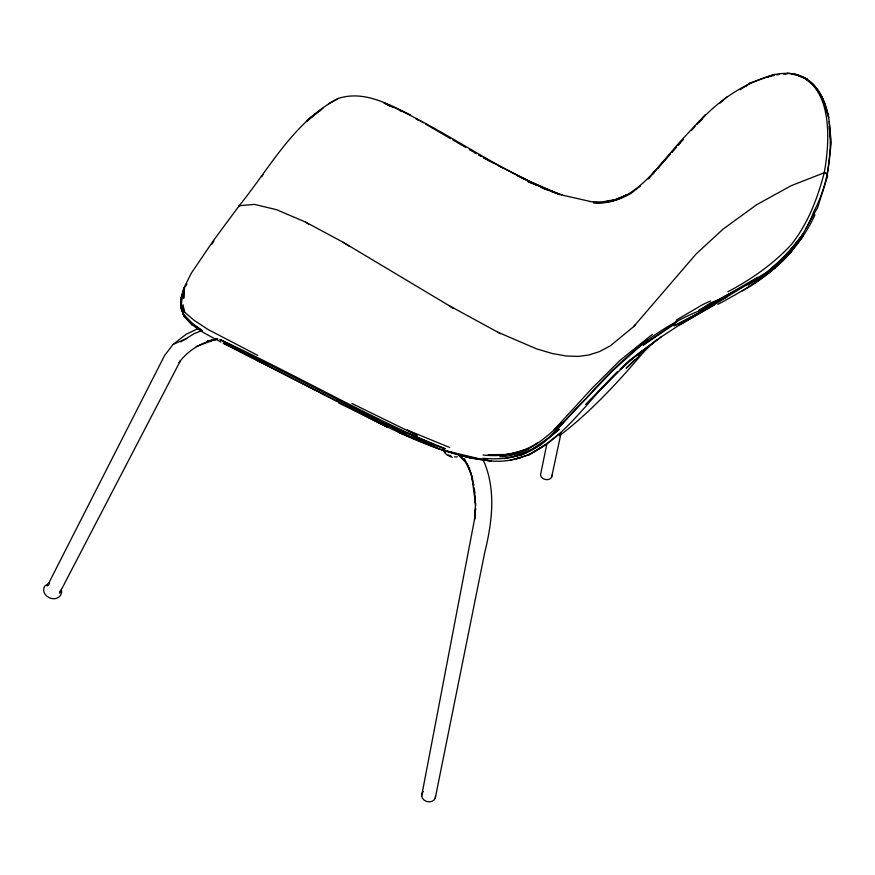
<?xml version="1.0" encoding="UTF-8"?>
<svg xmlns="http://www.w3.org/2000/svg" width="875" height="875" viewBox="0 0 875 875"><rect width="100%" height="100%" fill="white"/><g stroke="black" fill="none" stroke-linecap="round" stroke-linejoin="round"><path stroke-width="1.31" d="M474.895 496.081L475.541 504.23L474.523 519.531L475.584 508.419L474.939 517.158L421.652 795.867M727.913 291.758C751.406 279.3 773.423 264.02 791.514 244.377C807.997 223.431 817.6 198.33 824.228 172.747C830.375 139.53 833.798 77.667 787.27 73.15M482.781 458.27C496.202 459.506 509.48 458.752 522.353 454.541C549.861 444.292 565.316 417.791 585.966 398.661C618.472 361.495 656.239 326.911 703.117 309.389C725.55 293.289 751.855 284.889 773.653 267.783C791.033 252.339 805.7 233.844 813.684 211.794C829.095 183.378 832.923 149.417 828.691 117.545C825.803 102.998 819.733 88.036 807.209 79.209C795.244 71.378 779.647 72.209 766.697 76.967C739.659 85.739 715.739 102.977 697.069 124.25M181.628 302.477L180.797 307.661C186.266 325.948 205.767 333.572 220.97 342.038M435.269 798.109L484.805 552.136C492.198 522.309 496.377 489.059 483.284 460.119M546.798 444.205L540.75 473.659A5.72 4.266 12.8 0 0 540.597 475.311L541.319 476.984A5.72 4.266 12.8 0 0 548.056 479.555A5.72 4.266 12.8 0 0 551.819 475.256M181.464 300.781L180.797 307.661L180.884 298.845L183.334 289.505M551.688 476.919L561.083 432.961M183.389 291.55L180.884 298.845L183.302 292.086M183.805 290.336L184.822 287.405M60.386 590.888L59.555 593.097L180.25 361.069L179.003 362.589C188.234 350.055 202.333 341.688 217.623 339.095L207.32 341.337L212.133 339.981M826.984 177.45L831.25 142.822L829.183 121.647M814.953 214.878C799.991 247.625 773.456 273.536 742.262 290.938M806.072 228.069L817.6 207.627L827.652 175.963L826.372 173.337L824.228 172.747L791.044 185.763L756.667 204.706L723.144 229.064L696.073 254.023L633.566 326.692L610.269 345.898L599.309 351.652L588.809 355.02L578.244 356.409L566.366 356.016L552.453 353.555L536.473 348.819L498.05 332.314L448.755 305.441L343.142 242.277L305.725 222.162L276.642 209.716L254.494 204.378L239.181 205.734L213.631 240.308L191.286 273.208L184.1 287.634L181.125 304.281L184.625 312.189L193.758 320.053L207.834 329.372L257.808 355.414M459.397 456.039L460.009 454.978M185.522 286.278L186.922 284.036M261.723 176.695L263.047 174.617M211.838 244.223L213.916 241.019M238.558 206.62L239.181 205.734C269.62 168.273 293.989 121.319 338.319 98.438C363.792 90.136 388.369 104.125 410.572 114.964M198.286 328.442L186.112 334.305L173.064 344.411L164.62 355.447L47.502 585.561L49.656 582.805L46.988 585.867L48.705 584.292M795.331 245.952L786.953 256.594L802.867 236.381L797.005 243.83M643.88 351.816C618.166 382.08 590.986 411.709 559.322 435.838M658 168.219L670.195 154.208M671.945 152.206L676.298 147.197L671.836 152.217M670.053 154.23L652.378 174.114M678.081 145.217L679.875 143.238M691.48 130.342L695.045 126.383M678.07 145.272L683.364 139.486M652.728 174.103L654.5 172.178M705.228 114.745L680.05 141.75L648.2 178.883L655.222 170.898C639.111 188.059 618.68 205.8 593.294 202.65C607.841 203.197 622.3 199.752 634.2 191.023M338.745 403.014C387.548 426.278 436.362 455.317 491.214 460.983C548.778 465.719 581.558 405.672 617.455 371.897L585.802 404.502L629.891 360.227L641.9 350.995L661.281 336.831L679.153 325.194L713.683 305.112L767.638 271.666L786.527 254.92L803.25 233.975C787.817 253.87 770.175 272.792 747.884 284.998L757.837 277.266C738.073 288.312 719.086 300.759 698.512 310.658L710.905 302.706L727.3 296.636L703.117 309.389L713.683 305.112L679.153 325.194M633.566 326.692L635.469 324.734M504.295 458.609L522.353 454.541L531.891 449.378L548.603 437.883L612.763 370.595L647.588 339.577M316.662 112.93L306.688 121.45M717.861 304.358C744.8 289.866 771.947 274.411 792.094 250.797M773.653 267.783L791.689 249.714M634.867 359.658L626.15 368.298L656.709 339.631M638.739 355.819L645.531 349.103M620.298 369.13L629.891 360.227L661.281 336.831M698.622 122.413L702.636 118.781M719.709 103.37L726.742 97.027M620.419 369.184L641.9 350.995M652.367 334.381L619.948 360.412L591.839 388.5L554.181 429.702L561.848 422.559C544.895 439.184 524.825 456.083 499.833 456.761M548.603 437.883L559.234 429.33L540.247 445.167L531.891 449.378L514.861 456.017M510.059 460.261L529.003 454.836L545.891 444.369L559.081 433.989M635.009 190.127L640.413 186.014M752.763 284.43L775.261 267.794M319.747 110.677L322.831 108.423M748.245 84.481L750.116 83.202L745.664 86.111M740.108 89.753L743.444 87.566M744.198 87.183L746.386 85.761M529.003 454.836L545.891 444.369M180.808 341.83L194.261 333.594L201.688 330.695M676.211 320.206L702.592 304.653L710.467 300.989M328.727 103.655L338.319 98.438M537.611 442.805C521.511 453.589 502.119 457.089 483.055 455.033M630.689 193.419L612.85 200.703M173.064 344.411L186.703 338.516M196.252 346.478L216.716 339.008M749.12 83.431L774.878 74.255M49.077 583.231L44.756 586.009C39.506 595.438 54.873 603.783 60.714 595.055L61.688 592.288L61.348 589.334M611.669 200.955L617.881 199.27M515.933 458.828L520.581 457.745M207.32 341.337L217.766 339.117M774.287 75.447L766.697 76.967L769.048 76.705M776.825 74.933L779.352 74.43M603.838 201.644L616.306 199.369L627.386 194.556L615.803 199.85L603.564 202.092L589.684 201.589M454.486 456.881L457.363 456.859M792.444 74.375L796.097 74.55L801.248 76.628M490.864 454.869L488.184 454.705L506.023 454.519L515.123 453.228L528.566 448.798C517.552 451.587 506.395 456.116 494.889 455.109M787.03 73.927L783.147 73.664L785.367 73.905M792.214 74.288L796.097 74.55L807.209 79.209L802.441 77.142M482.891 459.648L441.438 449.673L471.264 458.161L491.214 460.983L484.564 459.823M460.655 455.667L476.602 458.434M479.259 458.905L481.917 459.364M561.05 194.841L590.133 201.436M438.517 448.689L398.475 432.283L438.517 448.689L471.264 458.161M337.4 399.93L384.486 423.533L445.091 448.7L408.625 436.012L220.183 339.598L241.062 351.017L268.373 363.945M445.091 448.7L408.625 436.012L384.486 423.533L435.05 445.145C361.758 413.383 292.6 373.155 220.183 339.598M551.644 191.57L559.727 194.545L521.052 177.527M540.706 187.327L544.512 188.77M547.05 189.733L559.727 194.545M542.959 188.245L546.678 189.667M562.723 195.267L527.975 181.683L536.506 184.898L484.137 158.189M449.717 447.519L407.247 430.041L417.102 435.367L351.958 403.484M448.066 454.836L451.183 456.203M384.333 103.119C441.492 127.827 491.728 166.162 549.183 190.477L517.388 175.733M452.309 457.363L446.589 454.77L443.975 451.511L445.517 452.988M384.191 103.119L392.361 106.947M388.03 105.087L390.469 106.291M824.228 172.747L827.159 174.223M262.992 363.289L223.202 343.175L387.833 427.317L346.828 406.306M399.394 110.294L401.789 111.519M257.589 360.555L335.978 400.739M478.734 154.875L481.086 156.177M483.448 157.478L490.514 161.383M498.761 165.933L503.475 168.536M478.68 154.853L481.009 156.144M483.339 157.434L493.817 163.231M419.792 120.728L423.325 122.784M425.688 124.162L450.439 138.567M452.802 139.934L465.762 147.481M469.306 149.537L472.839 151.594M498.05 332.314L500.412 333.692M806.433 79.68C820.148 86.997 825.267 103.447 828.691 117.545L822.489 97.912L813.017 84.175L808.741 81.43M343.142 242.277L348.841 246.006M448.755 305.441L453.173 308.427M305.725 222.162L309.05 224.481M464.909 461.147L458.511 454.869M183.236 314.322L192.019 323.323L202.081 330.531L189.153 321.464L192.019 323.323L183.236 314.322L180.677 304.5L181.486 308.558M460.37 455.831L464.122 459.812M184.089 316.269L192.511 325.216L184.089 316.269L181.923 309.848M459.047 454.978L467.152 464.089L471.308 474.042M816.342 88.123L824.764 103.108M471.188 473.966L464.067 458.522L469.394 468.278L473.736 485.319L471.691 475.202L475.541 504.23M183.006 304.675L184.625 312.189M829.03 126.427L829.478 130.287M829.927 134.159L830.528 139.311M474.688 493.369L474.25 487.933L475.606 505.903M435.553 795.812A7.044 5.928 14.6 0 1 426.519 801.423A7.044 5.928 14.6 0 1 423.248 791.623M184.1 287.634L183.717 298.102L184.1 287.634M676.966 321.508L671.967 325.839L643.103 345.188L676.966 321.508M311.205 117.184L306.403 121.122L320.688 110.042L311.205 117.184M713.683 305.112L678.147 324.231L673.772 325.85L713.683 305.112M418.567 120.127L416.128 118.923L418.589 120.116M476.372 153.584L474.02 152.283L476.35 153.573"/></g></svg>
